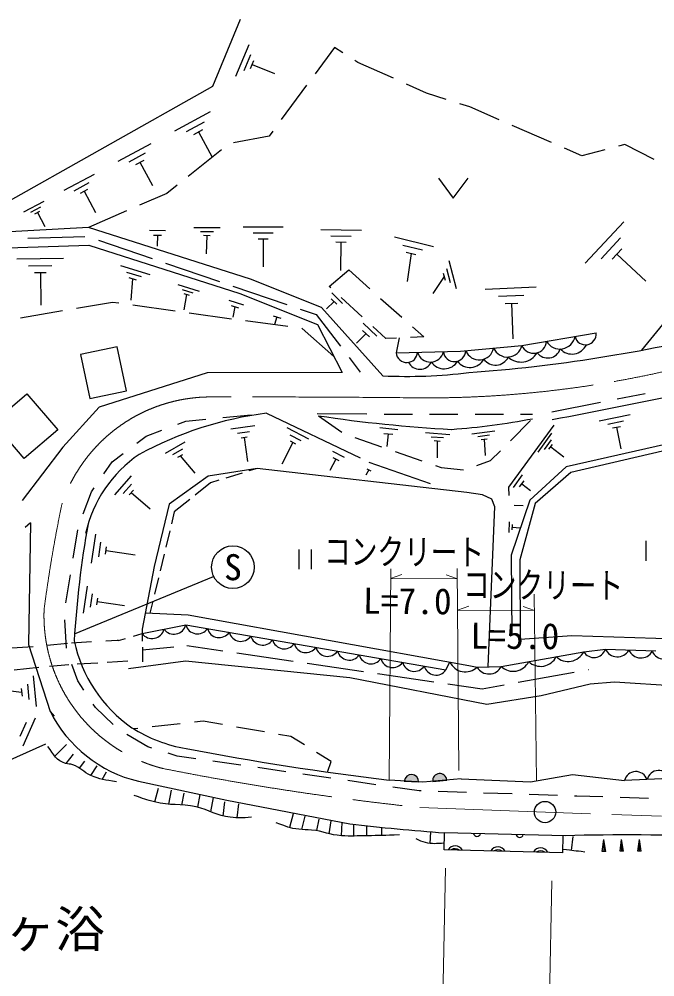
# Model space of a CAD drawing. Units: millimetres, scale not verified. Extents: x 40000 to 680000, y 20000 to 380000.
# Drawn here: x 147486 to 192185, y 265521 to 332871 of the extents above; entities that cross this region are included whole.
import ezdxf
from ezdxf.enums import TextEntityAlignment as Align

# ---------------------------------------------------------------- set-up
doc = ezdxf.new("R2010")
doc.units = ezdxf.units.MM
doc.header["$LTSCALE"] = 1000
doc.linetypes.add('CHAIN', pattern=[18.5, 12, -1.5, 3.5, -1.5])
for name, color, linetype, lineweight in [('M-BGD', 7, 'Continuous', 25), ('M-BMK', 2, 'CHAIN', 13), ('M-BMK-SRVR', 3, 'Continuous', 25), ('M-STR-HTXT', 7, 'Continuous', 13), ('M-STR-STRC', 7, 'Continuous', 25)]:
    doc.layers.add(name, color=color, linetype=linetype, lineweight=lineweight)
doc.layers.add('M-BMK-HTXT', color=7, linetype='Continuous')
doc.styles.add('ＭＳ ゴシック', font='')
doc.styles.get('ＭＳ ゴシック').set_extended_font_data('MS Gothic')

msp = doc.modelspace()

# ---------------------------------------------------------------- hatches: boundary and pattern name
at = {"layer": 'M-BGD'}
for points in [[(175567, 279226, 0.41421), (175098, 279755, 0.41421), (174569, 279286)], [(177559, 279361, 0.41421), (177016, 279813, 0.41421), (176564, 279270)]]:
    msp.add_hatch(color=256, dxfattribs=at).paths.add_polyline_path(points)

# ---------------------------------------------------------------- linework, layer by layer
for p, q in [((161114, 328165), (163041, 332871)), ((162733, 328852), (163665, 331089)), ((169661, 330885), (168291, 329025)), ((170242, 330512), (169661, 330885)), ((163301, 329271), (163767, 330390)), ((163753, 329411), (163986, 329971)), ((163870, 329691), (165436, 329038)), ((171308, 329829), (171084, 329972)), ((173804, 328712), (171308, 329829)), ((142661, 317771), (161114, 328165)), ((167698, 328220), (165919, 325804)), ((176124, 327674), (174716, 328304)), ((177513, 327231), (176124, 327674)), ((179165, 326703), (178465, 326926)), ((181242, 325798), (179165, 326703)), ((158424, 325017), (160951, 326376)), ((159260, 324978), (160523, 325658)), ((184909, 324200), (182159, 325398)), ((159779, 324769), (160411, 325109)), ((160095, 324939), (161047, 323170)), ((165057, 324633), (162552, 324178)), ((165326, 324999), (165057, 324633)), ((154443, 322875), (156765, 324125)), ((190072, 324056), (189628, 323940)), ((192142, 323001), (190072, 324056)), ((155211, 322839), (156372, 323464)), ((161712, 323682), (159368, 321811)), ((187050, 323267), (185826, 323801)), ((188661, 323688), (187050, 323267)), ((155688, 322647), (156269, 322960)), ((155979, 322803), (156853, 321178)), ((150652, 320836), (152779, 321980)), ((151355, 320803), (152419, 321375)), ((176965, 321685), (178015, 320285)), ((178015, 320285), (179065, 321685)), ((151793, 320627), (152324, 320913)), ((152058, 320770), (152860, 319281)), ((157876, 320620), (155959, 319784)), ((158586, 321187), (157876, 320620)), ((147826, 319316), (149244, 320079)), ((148295, 319294), (149004, 319675)), ((148587, 319176), (148941, 319367)), ((148764, 319272), (149298, 318279)), ((155043, 319384), (152353, 318210)), ((187288, 315709), (190013, 318617)), ((152353, 318210), (144825, 317815)), ((163749, 314586), (152353, 318210)), ((156645, 318026), (157769, 318017)), ((159771, 318230), (161619, 318214)), ((160231, 317949), (161155, 317941)), ((163242, 318270), (166056, 318266)), ((168708, 318072), (171553, 318022)), ((148087, 317458), (152094, 317586)), ((153054, 317338), (156838, 316044)), ((156923, 317686), (157485, 317682)), ((157204, 317684), (157197, 316897)), ((160459, 317670), (160921, 317666)), ((160690, 317668), (160628, 316376)), ((163945, 317847), (165352, 317845)), ((164296, 317424), (164999, 317423)), ((164648, 317424), (164645, 315454)), ((169412, 317633), (170834, 317608)), ((173869, 317573), (176630, 316888)), ((188405, 316027), (189768, 317481)), ((141254, 316630), (152378, 316968)), ((152378, 316968), (162994, 313589)), ((169760, 317200), (170471, 317187)), ((170116, 317194), (170081, 315203)), ((174456, 316987), (175837, 316645)), ((189182, 315982), (189863, 316709)), ((147325, 316006), (150598, 316054)), ((174699, 316488), (175389, 316316)), ((175044, 316402), (174763, 314431)), ((177699, 315902), (178226, 313939)), ((189523, 316346), (191558, 314438)), ((148150, 315527), (149787, 315552)), ((154612, 315555), (156671, 314915)), ((157784, 315720), (161569, 314425)), ((169293, 314070), (170663, 315234)), ((170663, 315234), (172155, 313902)), ((177537, 315332), (177800, 314351)), ((148567, 315043), (149385, 315055)), ((148976, 315049), (149009, 312758)), ((155031, 315086), (156060, 314766)), ((155192, 314697), (155707, 314537)), ((155450, 314617), (155327, 313113)), ((168742, 312596), (163749, 314586)), ((177374, 314762), (176585, 313579)), ((177308, 315007), (177440, 314517)), ((158636, 314202), (160147, 313733)), ((158943, 313858), (159699, 313623)), ((162515, 314102), (166300, 312807)), ((169403, 313969), (169293, 314070)), ((180263, 313892), (183847, 314035)), ((159250, 313514), (159059, 312423)), ((159062, 313572), (159439, 313455)), ((162994, 313589), (168457, 311392)), ((169435, 313203), (169818, 312834)), ((169465, 313618), (170232, 312880)), ((171611, 311938), (170139, 313292)), ((172901, 313236), (174392, 311903)), ((181181, 313390), (182973, 313462)), ((154047, 312947), (151523, 312519)), ((154483, 312887), (154047, 312947)), ((158445, 312335), (155474, 312749)), ((162233, 313107), (163250, 312791)), ((162393, 312723), (162901, 312565)), ((162647, 312644), (162522, 311909)), ((173060, 307790), (168742, 312596)), ((169627, 313019), (169099, 312492)), ((181650, 312870), (182546, 312906)), ((182098, 312888), (182199, 310379)), ((150538, 312351), (147580, 311849)), ((162407, 311783), (159435, 312197)), ((165343, 312015), (165886, 311847)), ((165614, 311931), (165446, 311388)), ((167246, 312483), (168378, 312096)), ((168378, 312096), (170075, 309864)), ((191267, 309589), (193160, 311916)), ((166372, 311258), (163397, 311647)), ((168457, 311392), (170196, 308026)), ((171672, 311499), (172630, 310577)), ((173273, 310410), (172347, 311261)), ((175138, 311237), (175939, 310522)), ((167376, 311126), (167364, 311128)), ((169616, 309149), (167376, 311126)), ((171874, 310750), (171215, 310093)), ((171635, 310981), (172114, 310520)), ((175939, 310522), (175013, 310483)), ((182831, 309927), (188050, 310803)), ((174014, 310441), (173273, 310410)), ((174217, 310450), (173995, 309402)), ((178513, 309527), (182831, 309927)), ((173995, 309402), (178513, 309527)), ((170680, 309068), (171461, 308041)), ((160696, 307989), (153112, 305586)), ((170196, 308026), (160696, 307989)), ((189542, 306168), (191505, 306553)), ((184930, 305264), (188364, 305937)), ((153112, 305586), (150558, 302760)), ((164879, 305155), (171471, 302030)), ((168444, 305133), (171943, 305111)), ((173143, 305103), (175143, 305090)), ((182743, 305094), (183575, 305095)), ((158651, 304380), (159211, 304590)), ((159211, 304590), (160606, 304729)), ((161800, 304848), (163791, 305047)), ((168530, 304982), (170165, 303829)), ((176343, 305083), (178343, 305086)), ((179543, 305088), (181543, 305092)), ((182032, 303227), (183445, 304643)), ((188265, 304613), (190449, 305058)), ((188878, 304397), (189970, 304620)), ((156423, 303548), (157527, 303960)), ((162372, 304063), (164059, 304299)), ((162844, 303760), (163688, 303878)), ((166311, 304154), (167836, 303367)), ((172846, 304144), (174103, 304020)), ((176058, 303793), (177763, 303666)), ((179307, 303719), (180942, 303924)), ((185074, 304328), (181883, 299954)), ((183971, 302421), (184950, 303763)), ((199409, 304412), (185948, 301399)), ((199862, 304132), (186266, 300995)), ((189218, 304125), (189764, 304236)), ((189491, 304181), (189802, 302652)), ((155767, 303054), (156423, 303548)), ((157777, 302355), (159167, 303150)), ((163106, 303428), (163528, 303487)), ((163317, 303458), (163553, 301771)), ((166736, 303107), (165949, 301582)), ((166524, 303631), (167286, 303237)), ((166546, 303205), (166927, 303008)), ((171084, 303450), (172972, 302791)), ((173123, 303736), (173751, 303674)), ((173437, 303705), (173350, 302825)), ((176465, 303506), (177318, 303442)), ((176659, 303234), (177086, 303202)), ((176872, 303218), (176874, 302021)), ((179746, 303525), (180564, 303628)), ((179982, 303306), (180390, 303357)), ((180186, 303331), (180262, 302181)), ((184417, 302609), (184907, 303281)), ((150558, 302760), (147686, 299024)), ((158295, 302256), (158990, 302653)), ((169527, 302493), (170335, 302076)), ((173917, 302465), (175809, 301816)), ((180635, 301827), (181326, 302519)), ((184741, 302630), (184986, 302966)), ((184863, 302798), (185778, 302080)), ((153445, 300903), (154030, 301746)), ((154030, 301746), (154808, 302332)), ((158639, 302057), (158987, 302256)), ((158813, 302157), (159850, 300937)), ((169753, 301938), (169335, 301130)), ((169550, 302042), (169955, 301834)), ((179670, 301491), (180635, 301827)), ((164226, 301281), (160772, 300724)), ((164226, 301281), (163638, 301100)), ((178954, 299573), (164226, 301281)), ((172072, 301179), (171872, 300791)), ((171937, 301249), (172208, 301109)), ((172064, 301714), (176382, 300225)), ((176755, 301492), (177171, 301349)), ((177171, 301349), (178723, 301185)), ((185948, 301399), (183385, 299034)), ((154220, 299422), (155384, 300755)), ((160772, 300724), (158043, 298759)), ((161536, 300450), (160948, 300269)), ((163160, 300952), (162014, 300598)), ((182245, 299943), (182888, 300825)), ((182670, 299970), (182992, 300412)), ((186266, 300995), (183762, 298813)), ((152565, 299634), (152762, 299917)), ((154797, 299506), (155378, 300172)), ((155228, 299423), (155519, 299756)), ((160948, 300269), (159867, 299399)), ((181883, 299954), (181918, 299370)), ((182831, 300191), (183433, 299719)), ((151990, 298081), (152565, 299634)), ((155373, 299590), (156706, 298426)), ((159477, 299086), (158395, 298216)), ((180055, 299414), (178954, 299573)), ((180714, 299106), (180055, 299414)), ((180939, 298576), (180714, 299106)), ((183385, 299034), (182090, 295176)), ((158043, 298759), (156983, 294376)), ((180460, 287340), (180939, 298576)), ((182302, 298702), (182915, 298678)), ((183762, 298813), (182683, 294844)), ((158395, 298216), (158195, 297384)), ((148287, 297447), (147916, 297112)), ((148287, 297447), (148137, 288905)), ((181934, 296778), (181964, 297518)), ((182163, 296954), (182178, 297324)), ((182171, 297139), (182687, 297100)), ((151288, 294973), (151607, 296947)), ((152565, 294622), (152875, 296661)), ((158078, 296898), (157798, 295731)), ((153079, 295065), (153234, 296085)), ((153555, 295254), (153632, 295764)), ((191540, 296188), (191540, 294788)), ((153594, 295509), (155633, 295199)), ((157681, 295245), (157400, 294078)), ((167140, 295582), (167140, 294182)), ((168040, 294182), (168040, 295582)), ((182090, 295176), (182118, 289515)), ((156983, 294376), (156144, 289983)), ((182683, 294844), (182710, 289253)), ((150777, 291814), (151096, 293788)), ((152009, 291093), (152299, 293003)), ((157283, 293592), (157003, 292425)), ((152491, 291508), (152636, 292463)), ((152937, 291685), (153009, 292162)), ((152973, 291923), (154883, 291633)), ((156886, 291939), (156686, 291107)), ((156361, 291121), (159359, 290987)), ((159359, 290987), (179106, 287420)), ((150824, 288629), (150691, 290624)), ((156135, 289667), (159203, 290278)), ((159203, 290278), (177498, 287114)), ((155518, 289486), (156135, 289667)), ((156144, 289983), (156135, 289667)), ((156135, 289667), (156143, 289122)), ((150881, 288968), (149466, 288830)), ((152583, 289071), (151174, 288993)), ((154387, 289172), (153581, 289127)), ((154464, 289176), (154387, 289172)), ((154464, 289176), (154964, 289323)), ((186343, 289506), (182710, 289253)), ((200001, 289084), (186343, 289506)), ((148471, 288733), (146973, 288627)), ((148137, 288905), (149657, 284193)), ((156149, 288714), (156166, 287681)), ((156153, 288516), (158366, 288737)), ((159267, 288816), (161800, 288446)), ((162789, 288302), (166747, 287724)), ((181386, 287348), (187181, 288387)), ((187181, 288387), (188708, 288575)), ((188708, 288575), (192250, 288437)), ((153023, 287588), (151564, 287512)), ((155129, 287711), (153664, 287629)), ((159171, 287713), (155172, 287178)), ((170745, 286558), (159171, 287713)), ((177498, 287114), (177779, 287660)), ((148864, 287286), (147123, 287095)), ((150989, 287471), (149611, 287337)), ((151603, 286342), (151201, 287492)), ((167737, 287579), (171695, 287001)), ((179106, 287420), (179684, 287298)), ((179684, 287298), (181386, 287348)), ((182565, 286237), (186501, 286948)), ((187485, 287126), (187524, 287133)), ((148476, 286682), (148685, 284537)), ((152036, 285691), (151603, 286342)), ((180375, 284672), (170745, 286558)), ((172684, 286857), (176642, 286279)), ((189337, 286255), (187641, 286099)), ((201295, 285465), (189337, 286255)), ((147661, 285520), (145523, 285791)), ((147635, 285788), (147687, 285252)), ((148068, 286101), (148173, 285029)), ((177632, 286134), (180047, 285781)), ((180047, 285781), (181581, 286059)), ((187641, 286099), (184186, 285272)), ((184186, 285272), (180375, 284672)), ((152856, 284455), (152700, 284691)), ((154092, 283263), (152856, 284455)), ((148607, 283721), (147741, 281748)), ((149657, 284193), (149939, 283865)), ((147968, 283413), (147535, 282427)), ((155834, 282985), (155551, 282953)), ((158815, 283322), (156828, 283097)), ((160420, 283503), (159809, 283434)), ((161784, 283263), (160420, 283503)), ((164738, 282743), (162769, 283090)), ((156545, 281696), (155055, 282562)), ((166593, 282416), (165723, 282569)), ((167542, 281828), (166593, 282416)), ((137062, 276411), (149368, 281902)), ((150001, 281037), (150816, 281860)), ((156809, 281613), (156545, 281696)), ((150783, 280524), (151305, 281170)), ((158601, 281048), (157953, 281252)), ((159908, 280860), (158601, 281048)), ((169421, 280664), (168393, 281301)), ((151723, 280204), (152112, 280697)), ((152516, 279688), (152972, 280354)), ((163076, 280403), (161096, 280688)), ((166243, 279947), (164263, 280232)), ((169163, 279918), (169421, 280664)), ((153322, 279408), (153619, 279930)), ((169410, 279491), (167431, 279776)), ((183436, 279226), (186384, 279752)), ((186384, 279752), (190045, 279320)), ((198023, 279695), (190045, 279320)), ((155868, 279277), (162082, 277935)), ((172577, 279035), (170598, 279320)), ((175871, 279207), (173495, 279351)), ((175610, 278598), (173765, 278864)), ((178555, 279451), (175871, 279207)), ((178555, 279451), (183436, 279226)), ((157015, 277827), (157288, 278788)), ((158014, 277660), (158204, 278639)), ((158922, 277605), (159093, 278447)), ((160043, 277448), (160209, 278339)), ((175746, 278593), (175610, 278598)), ((178944, 278488), (176945, 278554)), ((182143, 278382), (180144, 278448)), ((185341, 278277), (183342, 278343)), ((186705, 278232), (186540, 278237)), ((188539, 278169), (186705, 278232)), ((160962, 277134), (161149, 278136)), ((161821, 276828), (161946, 277838)), ((162082, 277935), (170737, 276283)), ((162822, 276703), (162934, 277697)), ((191737, 278059), (189738, 278127)), ((166510, 276051), (166769, 277017)), ((167365, 275877), (167601, 276818)), ((168411, 275805), (168580, 276616)), ((169295, 275583), (169424, 276498)), ((170142, 275445), (170210, 276383)), ((171008, 275430), (171020, 276249)), ((171940, 275445), (171926, 276146)), ((172997, 275475), (172980, 276033)), ((176398, 274905), (176445, 275723)), ((177366, 274454), (177395, 275653)), ((185883, 275447), (177395, 275653)), ((185718, 274253), (185732, 275450)), ((186322, 274404), (186432, 275398)), ((188486, 274337), (188603, 275183)), ((188612, 274339), (188603, 275183)), ((188739, 274340), (188603, 275183)), ((189737, 274351), (189852, 275184)), ((189862, 274353), (189852, 275184)), ((189986, 274354), (189852, 275184)), ((190984, 274365), (191098, 275185)), ((191107, 274367), (191098, 275185)), ((191230, 274368), (191098, 275185)), ((185718, 274253), (177366, 274454)), ((188739, 274340), (188486, 274337)), ((189986, 274354), (189737, 274351)), ((191230, 274368), (190984, 274365))]:
    msp.add_line(p, q, dxfattribs=at)
for points in [[(151804, 309291), (152452, 306194), (155034, 306733), (154386, 309831)], [(148031, 306532), (150199, 303997), (147832, 301972), (145664, 304506)]]:
    msp.add_lwpolyline(points, close=True, dxfattribs=at)
for points in [[(175567, 279226, 0.41421), (175098, 279755, 0.41421), (174569, 279286)], [(177559, 279361, 0.41421), (177016, 279813, 0.41421), (176564, 279270)]]:
    msp.add_lwpolyline(points, format="xyb", close=True, dxfattribs=at)
for centre, radius, start, end in [((170986, 418452), 110736, 274.20567, 283.72996), ((185510, 310755), 1081, 209.70043, 349.35788), ((187305, 310717), 750, 192.47922, 6.57909), ((181809, 310155), 1047, 203.15979, 347.43867), ((183667, 310276), 906, 202.655, 356.40331), ((186359, 310427), 1108, 222.17301, 335.61274), ((174746, 309478), 755, 185.7885, 357.38497), ((176403, 309690), 935, 195.3189, 347.85457), ((178099, 309571), 786, 185.61616, 359.32161), ((179840, 309937), 1026, 201.47838, 349.12008), ((182776, 310073), 1316, 226.96318, 329.44595), ((184648, 309984), 940, 218.18257, 341.313), ((175656, 309143), 894, 207.40401, 335.1444), ((177374, 309371), 1090, 213.64422, 329.25064), ((179189, 309470), 1096, 216.78116, 332.39486), ((180976, 309529), 994, 214.77047, 335.10632), ((118099, 663889), 365341, 280.54429, 283.54306), ((174769, 343388), 35638, 267.25226, 276.9914), ((168095, 279880), 25479, 97.25135, 118.53412), ((183197, 402176), 98295, 261.41883, 266.90993), ((174366, 352586), 48690, 274.1602, 280.905), ((161149, 294656), 9230, 124.48255, 167.1602), ((220951, 285072), 69715, 169.82928, 176.64361), ((158365, 290480), 862, 216.08652, 346.43441), ((160025, 290489), 848, 194.43797, 325.9421), ((156831, 290174), 862, 216.08652, 346.43441), ((161549, 290226), 848, 194.43797, 325.9421), ((163074, 289962), 848, 194.43797, 325.9421), ((161109, 291221), 9970, 191.96685, 235.14219), ((164599, 289698), 848, 194.43797, 325.9421), ((166123, 289435), 848, 194.43797, 325.9421), ((167648, 289171), 848, 194.43797, 325.9421), ((169172, 288908), 848, 194.43797, 325.9421), ((170697, 288644), 848, 194.43797, 325.9421), ((186090, 288915), 1213, 226.15756, 334.16887), ((187903, 288820), 842, 210.95974, 343.05903), ((189554, 288963), 931, 204.66434, 329.49927), ((191203, 288879), 931, 204.66434, 329.49927), ((192851, 288795), 931, 204.66434, 329.49927), ((172221, 288380), 848, 194.43797, 325.9421), ((173746, 288117), 848, 194.43797, 325.9421), ((175271, 287853), 848, 194.43797, 325.9421), ((178860, 288158), 1191, 204.71023, 313.79578), ((182227, 288223), 1213, 226.15756, 334.16887), ((184158, 288569), 1213, 226.15756, 334.16887), ((176795, 287590), 848, 194.43797, 325.9421), ((180521, 287798), 975, 210.83781, 332.53156), ((158085, 288459), 9445, 206.84614, 256.42951), ((160981, 291839), 10414, 237.66265, 260.34404), ((199179, 491115), 213315, 259.2073, 263.08449), ((190853, 279126), 832, 18.86879, 166.51978), ((192449, 279201), 832, 18.86879, 166.51978), ((186746, 410123), 134794, 263.17911, 266.02199), ((179681, 275655), 256, 191.30635, 345.94558), ((182680, 275583), 256, 191.30635, 345.94558), ((190218, 109391), 166112, 84.12252, 91.49551), ((178145, 274168), 567, 26.69845, 150.55348), ((178142, 274035), 500, 51.75607, 125.49586), ((181144, 274096), 567, 26.69845, 150.55348), ((181141, 273963), 500, 51.75607, 125.49586), ((184143, 274024), 567, 26.69845, 150.55348), ((184140, 273891), 500, 51.75607, 125.49586)]:
    msp.add_arc(centre, radius, start, end, dxfattribs=at)
for points, knots in [([(154337, 279238), (153508, 279362), (153185, 279390), (152516, 279688), (151993, 279921), (151799, 280253), (151258, 280439), (151068, 280505), (150944, 280475), (150751, 280533), (150110, 280725), (149932, 281143), (149512, 281716)], [0, 0, 0, 0, 1, 1, 1, 2, 2, 2, 3, 3, 3, 4, 4, 4, 4]), ([(163818, 276741), (163158, 276679), (162911, 276687), (162334, 276741), (161358, 276832), (160892, 277272), (159931, 277473), (158803, 277709), (158118, 277540), (157003, 277830), (156437, 277977), (156220, 278034), (155576, 278280)], [0, 0, 0, 0, 1, 1, 1, 2, 2, 2, 3, 3, 3, 4, 4, 4, 4]), ([(174237, 275502), (173126, 275466), (172837, 275455), (171940, 275445), (171238, 275438), (170843, 275397), (170142, 275445), (169313, 275502), (168880, 275759), (168053, 275848), (167706, 275886), (167507, 275855), (167159, 275896), (166516, 275973), (166275, 276090), (165564, 276347)], [0, 0, 0, 0, 1, 1, 1, 2, 2, 2, 3, 3, 3, 4, 4, 4, 5, 5, 5, 5]), ([(177377, 274921), (176791, 274887), (176556, 274841), (176058, 274976), (175794, 275048), (175681, 275083), (175401, 275220)], [0, 0, 0, 0, 1, 1, 1, 2, 2, 2, 2])]:
    msp.add_open_spline(points, degree=3, knots=knots, dxfattribs=at)
msp.add_open_spline([(187266, 274300), (186493, 274385), (186493, 274385), (185720, 274470)], degree=3, dxfattribs=at)
at = {"layer": 'M-BMK'}
msp.add_line((175668, 277425), (193838, 276770), dxfattribs=at)
for centre, radius, start, end in [((176149, 382242), 76006, 269.8141, 283.44886), ((160956, 295277), 11026, 91.06735, 161.78098), ((163582, -803936), 1110240, 89.36417, 90.14613), ((244614, 279056), 96164, 168.198, 172.65345), ((160327, 290927), 11096, 177.8012, 255.9386), ((197381, 481196), 204924, 258.81525, 263.91768)]:
    msp.add_arc(centre, radius, start, end, dxfattribs=at)
at = {"layer": 'M-BMK-SRVR'}
msp.add_circle((184463, 277108), 750, dxfattribs=at)
at = {"layer": 'M-STR-HTXT'}
for p, q in [((173611, 294224), (173495, 279351)), ((173606, 293545), (174398, 293816)), ((178299, 293510), (177511, 293793)), ((178293, 294245), (178397, 280022)), ((178299, 293510), (173606, 293545)), ((183868, 279303), (183696, 292440)), ((178315, 291318), (179107, 291589)), ((183713, 291279), (178315, 291318)), ((183713, 291279), (182926, 291561)), ((177461, 273165), (176955, 247251)), ((184431, 247061), (184938, 272278))]:
    msp.add_line(p, q, dxfattribs=at)
at = {"layer": 'M-STR-STRC'}
msp.add_line((151387, 289655), (161162, 293686), dxfattribs=at)
msp.add_circle((162518, 294329), 1500, dxfattribs=at)

# ---------------------------------------------------------------- texts
at = {"layer": 'M-BMK-HTXT', "style": 'ＭＳ ゴシック'}
msp.add_text('字\u3000吉ヶ浴', height=2566, dxfattribs=at).set_placement((136025, 266823), align=Align.BOTTOM_LEFT)
at = {"layer": 'M-STR-HTXT', "style": 'ＭＳ ゴシック', "width": 0.75}
for p in [(168916, 293988), (178694, 291649)]:
    msp.add_text('コンクリート', height=1833, rotation=359.579, dxfattribs=at).set_placement(p, align=Align.BOTTOM_LEFT)
at = {"layer": 'M-STR-HTXT', "style": 'ＭＳ ゴシック'}
for s, p in [('L=7.0', (171654, 290509)), ('L=5.0', (179217, 288057))]:
    msp.add_text(s, height=1833, rotation=359.579, dxfattribs=at).set_placement(p, align=Align.BOTTOM_LEFT)
at = {"layer": 'M-STR-STRC', "style": 'ＭＳ ゴシック'}
msp.add_text('S', height=1833, dxfattribs=at).set_placement((162518, 294329), align=Align.MIDDLE_CENTER)

doc.saveas('drawing.dxf')
